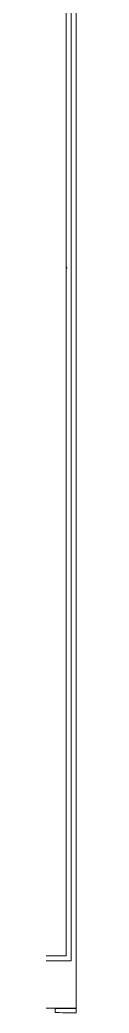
# Model space of a CAD drawing. Header units: inches. Extents: x 21035 to 27089, y -23277 to -20247.
# Drawn here: x 24244 to 24246.9, y -22778.6 to -22654.9 of the extents above; entities that cross this region are included whole.
import ezdxf

# ---------------------------------------------------------------- set-up
doc = ezdxf.new("R2010")
doc.units = ezdxf.units.IN
doc.header["$MEASUREMENT"] = 0
for name, color, linetype, lineweight in [('A-WALL', 113, 'Continuous', 13), ('A-WALL-PATT', 111, 'Continuous', 25), ('I-WALL', 2, 'Continuous', 13), ('S-BEAM', 12, 'Continuous', 13)]:
    doc.layers.add(name, color=color, linetype=linetype, lineweight=lineweight)
pattern_1 = [(0, (0, 0), (61.44, 15.36), [2.534, -43.546, 2.534, -43.546, -245.76]), (0, (0, 0), (61.44, 15.36), [-92.16, 2.534, -89.626, 2.534, -43.546, -107.52]), (0, (0, 0), (61.44, 15.36), [-230.4, 2.534, -28.186, 2.534, -74.266]), (120, (23.04, 7.68), (-44.02215, 45.528601), [2.534, -43.546, 2.534, -43.546, -245.76]), (120, (23.04, 7.68), (-44.02215, 45.528601), [-92.16, 2.534, -89.626, 2.534, -43.546, -107.52]), (120, (23.04, 7.68), (-44.02215, 45.528601), [-230.4, 2.534, -28.186, 2.534, -74.266]), (240, (30.72, 38.4), (-17.41785, -60.888601), [2.534, -43.546, 2.534, -43.546, -245.76]), (240, (30.72, 38.4), (-17.41785, -60.888601), [-92.16, 2.534, -89.626, 2.534, -43.546, -107.52]), (240, (30.72, 38.4), (-17.41785, -60.888601), [-230.4, 2.534, -28.186, 2.534, -74.266])]

# ---------------------------------------------------------------- blocks, each defined once
blk = doc.blocks.new('W-Wide Flange - 1_-3_ deep-V9-RCP - First Floor')
at = {"layer": 'S-BEAM', "color": 8, "lineweight": 9}
for p, q in [((24246.89, -22777.93), (24246.89, -22370.3)), ((24240.89, -22777.93), (24246.89, -22777.93)), ((24244.27, -22778.02), (24244.27, -22778.46)), ((24246.89, -22777.99), (24245.16, -22777.99)), ((24245.16, -22778.5), (24246.89, -22778.5)), ((24246.89, -22777.93), (24246.89, -22777.99)), ((24246.89, -22778.5), (24246.89, -22777.99)), ((24246.89, -22778.5), (24246.89, -22778.55))]:
    blk.add_line(p, q, dxfattribs=at)
for centre, start_param, end_param in [((24245.16, -22778.02), 1.570796, 3.141593), ((24245.16, -22778.46), 3.141593, 4.712389)]:
    blk.add_ellipse(centre, major_axis=(0.89, 0), ratio=0.041631, start_param=start_param, end_param=end_param, dxfattribs=at)

msp = doc.modelspace()

# ---------------------------------------------------------------- hatches: boundary and pattern name
at = {"layer": 'A-WALL-PATT', "lineweight": 9}
h = msp.add_hatch(dxfattribs=at)
h.set_pattern_fill('FP_10', color=8, style=0, pattern_type=2)
h.set_pattern_definition(pattern_1)
h.paths.add_polyline_path([(24246.26523, -22685.30281), (24246.26523, -22516.11531), (24245.64023, -22516.11531), (24245.64023, -22685.30281)], flags=0)
h = msp.add_hatch(dxfattribs=at)
h.set_pattern_fill('FP_10', color=8, style=0, pattern_type=2)
h.set_pattern_definition(pattern_1)
h.paths.add_polyline_path([(24245.64023, -22772.05281), (24246.26523, -22772.05281), (24246.26523, -22685.30281), (24245.64023, -22685.30763), (24245.64023, -22771.42781)], flags=0)

# ---------------------------------------------------------------- linework, layer by layer
at = {"layer": 'A-WALL', "color": 7}
for q in [(24245.64023, -22516.74031), (24242.14023, -22771.42781)]:
    msp.add_line((24245.64023, -22771.42781), q, dxfattribs=at)
at = {"layer": 'I-WALL', "color": 7}
for p, q in [((24246.26523, -22516.11531), (24246.26523, -22772.05281)), ((24246.26523, -22772.05281), (24241.51523, -22772.05281))]:
    msp.add_line(p, q, dxfattribs=at)

# ---------------------------------------------------------------- block references
at = {"layer": 'S-BEAM', "color": 8, "lineweight": 9}
msp.add_blockref('W-Wide Flange - 1_-3_ deep-V9-RCP - First Floor', (0, 0), dxfattribs=at)

doc.saveas('drawing.dxf')
